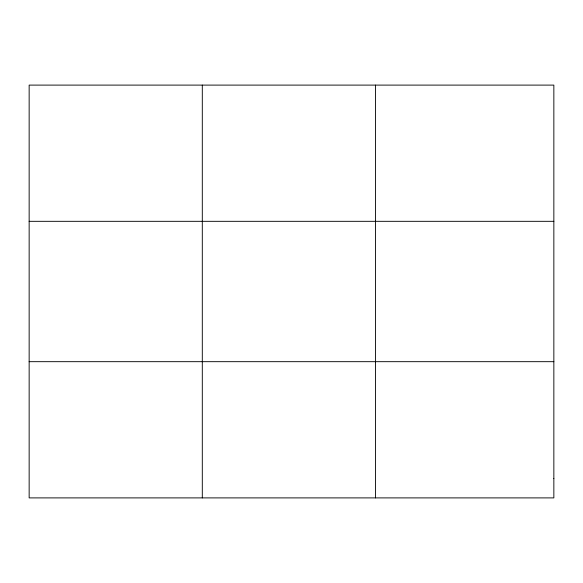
<?xml version="1.0" encoding="UTF-8"?>
<svg xmlns="http://www.w3.org/2000/svg" width="583" height="583" viewBox="0 0 583 583"><rect width="100%" height="100%" fill="white"/><g stroke="black" fill="none" stroke-linecap="round" stroke-linejoin="round"><path stroke-width="0.87" d="M202.301 85.103L202.301 497.897M375.452 85.103L375.452 497.897M29.15 221.321L553.85 221.321M29.15 361.679L553.85 361.679M553.85 478.439L553.85 497.897L29.15 497.897L29.15 85.103L553.85 85.103L553.85 478.439"/></g></svg>
